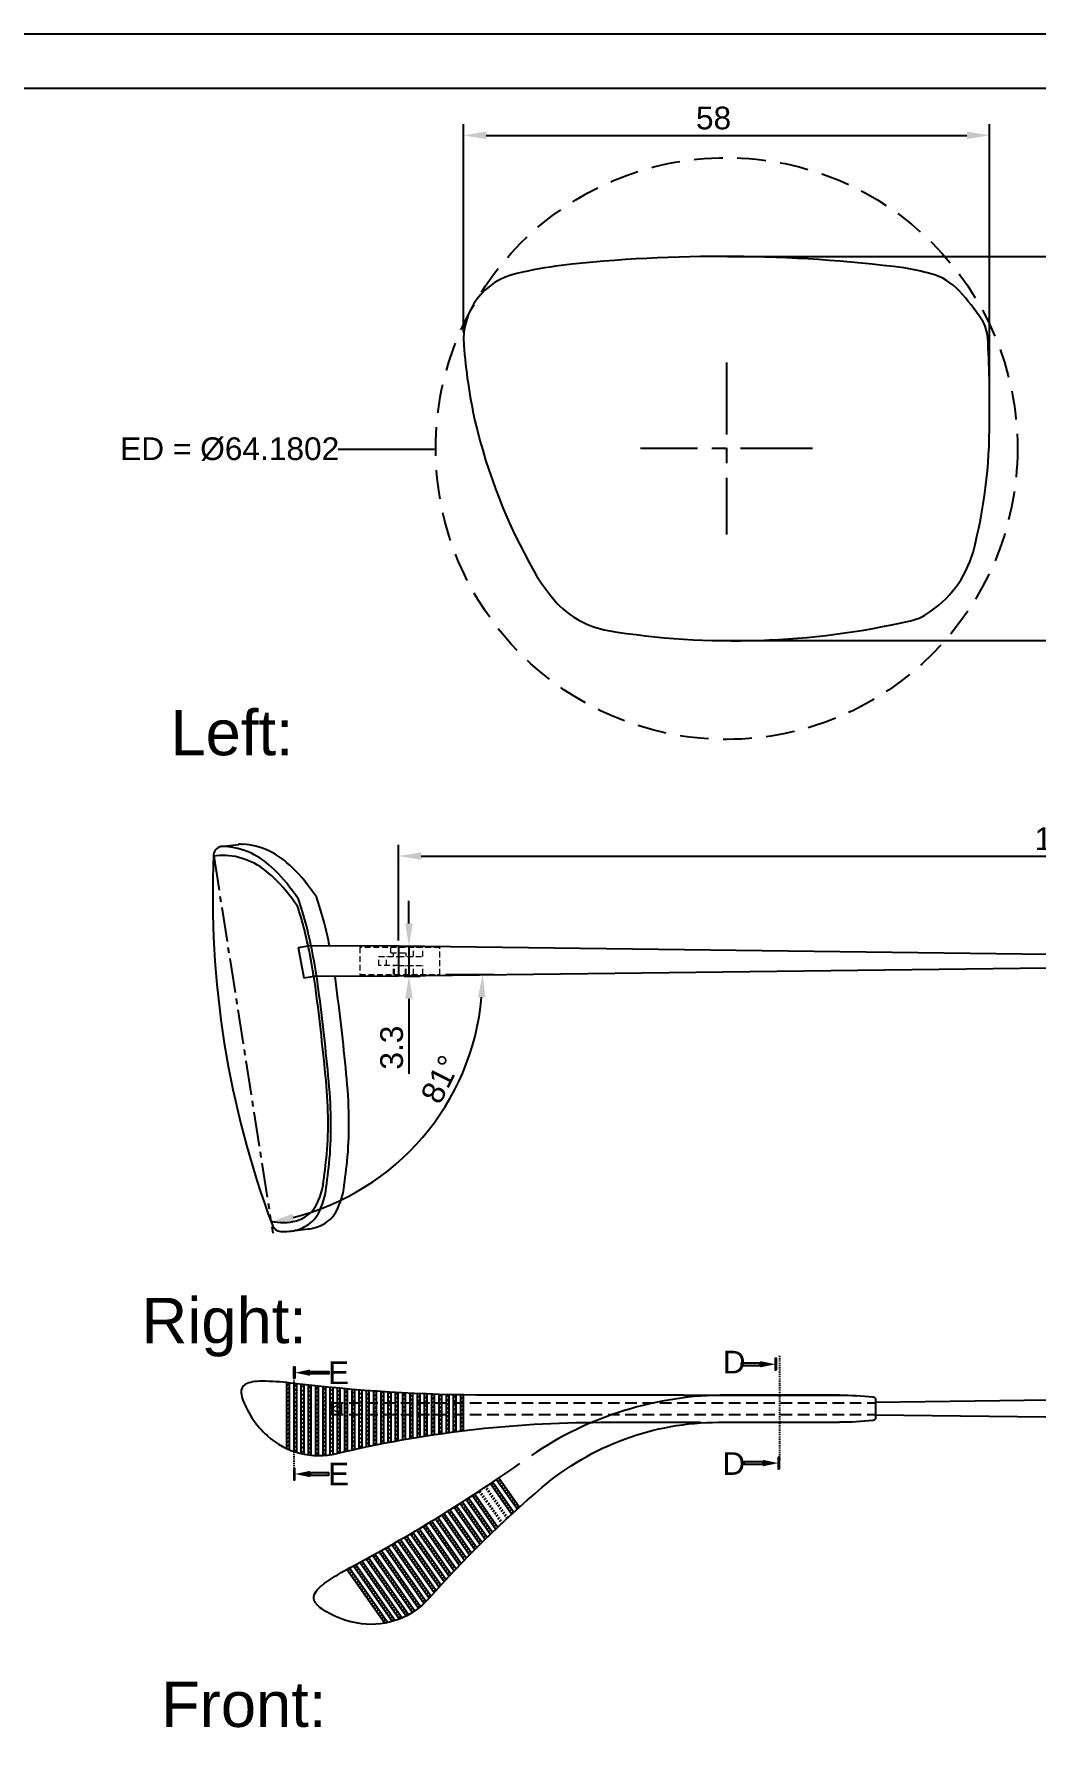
# Model space of a CAD drawing. Header units: millimetres. Extents: x 1399 to 2555, y 1196 to 1555.
# Drawn here: x 1882.1 to 1992.6, y 1366.9 to 1554.6 of the extents above; entities that cross this region are included whole.
import ezdxf
from ezdxf.enums import TextEntityAlignment as Align

# ---------------------------------------------------------------- set-up
doc = ezdxf.new("R2010")
doc.units = ezdxf.units.MM
for name, pattern in [('ACAD_ISO02W100', [15, 12, -3]), ('CENTER', [50.8, 31.75, -6.35, 6.35, -6.35]), ('CENTER2', [28.575, 19.05, -3.175, 3.175, -3.175]), ('DASHED', [19.05, 12.7, -6.35]), ('HIDDEN', [9.525, 6.35, -3.175]), ('HIDDEN2', [0.1875, 0.125, -0.0625]), ('PHANTOM2', [1.25, 0.625, -0.125, 0.125, -0.125, 0.125, -0.125])]:
    doc.linetypes.add(name, pattern=pattern)
for name, color, linetype in [('Center Line', 2, 'CENTER2'), ('Dimension', 3, 'Continuous'), ('Hidden Line', 1, 'HIDDEN2'), ('PDF2_Geometry', 7, 'Continuous'), ('Section Line', 6, 'PHANTOM2'), ('Text', 4, 'Continuous')]:
    doc.layers.add(name, color=color, linetype=linetype)
for name, color, linetype, lineweight in [('odj', 4, 'Continuous', 35), ('Section', 4, 'Continuous', 25), ('虚线', 3, 'DASHED', 15)]:
    doc.layers.add(name, color=color, linetype=linetype, lineweight=lineweight)
doc.styles.get("Standard").update_dxf_attribs({"font": 'arial.ttf'})
doc.styles.add('宋体', font='SimSun.ttf')
doc.styles.add('样式 1', font='romant.shx')
doc.dimstyles.new('ISO-25', dxfattribs={"dimtxt": 2.5, "dimasz": 2.5, "dimexe": 1.25, "dimexo": 0.625, "dimtad": 1, "dimtxsty": 'Standard', "dimcen": 2.5, "dimadec": 0, "dimazin": 0, "dimtfac": 1, "dimtmove": 0, "dimatfit": 3, "dimfxl": 1, "dimarcsym": 0})
doc.dimstyles.new('ISO-25$0', dxfattribs={"dimtxt": 2.5, "dimasz": 2.5, "dimexe": 0.5, "dimexo": 1, "dimgap": 1, "dimtad": 0, "dimtih": 1, "dimtoh": 1, "dimdec": 1, "dimzin": 10, "dimdsep": 46, "dimlunit": 6, "dimtxsty": '样式 1', "dimcen": 0, "dimclrd": 256, "dimclre": 256, "dimclrt": 7, "dimazin": 0, "dimtfac": 1, "dimtdec": 1, "dimtofl": 0, "dimtmove": 0, "dimatfit": 0, "dimfxl": 1, "dimtolj": 1, "dimtzin": 10, "dimarcsym": 0})
doc.dimstyles.get("Standard").update_dxf_attribs({"dimtxt": 0.18, "dimasz": 0.18, "dimexe": 0.18, "dimexo": 0.0625, "dimgap": 0.09, "dimtad": 0, "dimtih": 1, "dimtoh": 1, "dimdec": 4, "dimzin": 0, "dimdsep": 46, "dimtxsty": 'Standard', "dimcen": 0.09, "dimadec": 0, "dimazin": 0, "dimtfac": 1, "dimtdec": 4, "dimtofl": 0, "dimtmove": 0, "dimatfit": 3, "dimfxl": 1, "dimtolj": 1, "dimtzin": 0, "dimarcsym": 0})
pattern_1 = [(45, (-4526.98506, 1136.95495), (-0.224506403, 0.224506403), [])]
pattern_2 = [(45, (-4528.98506, 1136.95495), (-0.224506403, 0.224506403), [])]

# ---------------------------------------------------------------- blocks, each defined once
blk = doc.blocks.new('*D159')
at = {"layer": 'Defpoints', "color": 0, "transparency": 16777216}
for p in [(2067.36, 1463.85), (1922.31, 1453.91), (2067.36, 1452.26)]:
    blk.add_point(p, dxfattribs=at)
at = {"layer": 'Dimension', "color": 0, "lineweight": -2, "transparency": 16777216}
for p, q in [((1922.31, 1454.53), (1922.31, 1465.1)), ((2067.36, 1452.89), (2067.36, 1465.1)), ((1924.81, 1463.85), (2064.86, 1463.85))]:
    blk.add_line(p, q, dxfattribs=at)
at = {"layer": 'Dimension', "color": 0, "transparency": 16777216}
for points in [[(1924.81, 1464.26), (1924.81, 1463.43), (1922.31, 1463.85)], [(2064.86, 1464.26), (2064.86, 1463.43), (2067.36, 1463.85)]]:
    blk.add_solid(points, dxfattribs=at)
at = {"layer": 'Dimension', "color": 0, "transparency": 16777216, "insert": (1997.31, 1465.75), "char_height": 2.5, "attachment_point": 5}
blk.add_mtext('145±2', dxfattribs=at)
blk = doc.blocks.new('*D160')
at = {"layer": 'Defpoints', "color": 0, "transparency": 16777216}
for p in [(1901.92, 1463.83), (1918.04, 1450.76), (1926.85, 1450.76), (1920.18, 1428.39), (1908.24, 1423.55)]:
    blk.add_point(p, dxfattribs=at)
at = {"layer": 'Dimension', "color": 0, "lineweight": -2, "transparency": 16777216}
for p, q in [((1927.47, 1450.76), (1932.84, 1450.76)), ((1908.33, 1422.93), (1908.44, 1422.23))]:
    blk.add_line(p, q, dxfattribs=at)
blk.add_arc((1903.97, 1450.76), 27.62, 284.1014, 354.813, dxfattribs=at)
at = {"layer": 'Dimension', "color": 0, "transparency": 16777216}
for points in [[(1931.06, 1448.28), (1931.9, 1448.24), (1931.59, 1450.76)], [(1910.78, 1423.56), (1910.61, 1424.38), (1908.25, 1423.47)]]:
    blk.add_solid(points, dxfattribs=at)
at = {"layer": 'Dimension', "color": 0, "transparency": 16777216, "insert": (1926.95, 1439.21), "char_height": 2.5, "attachment_point": 5, "rotation": 63.3251}
blk.add_mtext('81°', dxfattribs=at)
blk = doc.blocks.new('*D129')
at = {"layer": 'Defpoints', "color": 0, "transparency": 16777216}
for p in [(1922.31, 1453.91), (1922.31, 1450.61), (1923.46, 1450.61)]:
    blk.add_point(p, dxfattribs=at)
at = {"layer": 'Dimension', "color": 0, "lineweight": -2, "transparency": 16777216}
for p, q in [((1923.46, 1456.41), (1923.46, 1458.91)), ((1922.94, 1453.91), (1924.71, 1453.91)), ((1923.46, 1453.91), (1923.46, 1450.61)), ((1922.94, 1450.61), (1924.71, 1450.61)), ((1923.46, 1448.11), (1923.46, 1439.81))]:
    blk.add_line(p, q, dxfattribs=at)
at = {"layer": 'Dimension', "color": 0, "transparency": 16777216}
for points in [[(1923.04, 1456.41), (1923.88, 1456.41), (1923.46, 1453.91)], [(1923.04, 1448.11), (1923.88, 1448.11), (1923.46, 1450.61)]]:
    blk.add_solid(points, dxfattribs=at)
at = {"layer": 'Dimension', "color": 0, "transparency": 16777216, "insert": (1921.56, 1442.71), "char_height": 2.5, "attachment_point": 5, "rotation": 90}
blk.add_mtext('3.3', dxfattribs=at)
blk = doc.blocks.new('_FILLED')
at = {"color": 0, "linetype": 'ByBlock'}
blk.add_solid([(0, 0), (-1, 0.21), (-1, -0.21)], dxfattribs=at)
blk = doc.blocks.new('ER')
at = {"layer": 'Section'}
h = blk.add_hatch(color=6, dxfattribs=at)
h.dxf.hatch_style = 1
h.paths.add_polyline_path([(973.88, -602.3), (973.88, -602.77), (977.63, -602.77), (977.63, -602.3)])
h.paths.add_polyline_path([(980.63, -603.66), (980.87, -603.66), (980.87, -601.41), (980.63, -601.41)])
at = {"layer": 'Section', "color": 6}
for points in [[(977.63, -602.3), (973.88, -602.3), (973.88, -602.77), (977.63, -602.77)], [(980.87, -603.66), (980.87, -601.41), (980.63, -601.41), (980.63, -603.66)]]:
    blk.add_lwpolyline(points, close=True, dxfattribs=at)
at = {"layer": 'Section', "color": 6, "xscale": 3.002185386386005, "yscale": 3.002185386386005, "zscale": 3.002185386386005}
blk.add_blockref('_FILLED', (980.63, -602.54), dxfattribs=at)
blk = doc.blocks.new('*D142')
at = {"layer": 'Defpoints', "color": 0, "transparency": 16777216}
for p in [(1987.52, 1543.37), (1929.48, 1521.01), (1987.52, 1514.17)]:
    blk.add_point(p, dxfattribs=at)
at = {"layer": 'Dimension', "color": 0, "lineweight": -2, "transparency": 16777216}
for p, q in [((1929.48, 1521.64), (1929.48, 1544.62)), ((1931.98, 1543.37), (1985.02, 1543.37)), ((1987.52, 1514.79), (1987.52, 1544.62))]:
    blk.add_line(p, q, dxfattribs=at)
at = {"layer": 'Dimension', "color": 0, "transparency": 16777216}
for points in [[(1931.98, 1543.79), (1931.98, 1542.96), (1929.48, 1543.37)], [(1985.02, 1543.79), (1985.02, 1542.96), (1987.52, 1543.37)]]:
    blk.add_solid(points, dxfattribs=at)
at = {"layer": 'Dimension', "color": 0, "transparency": 16777216, "insert": (1957.06, 1545.27), "char_height": 2.5, "attachment_point": 5}
blk.add_mtext('58', dxfattribs=at)
blk = doc.blocks.new('*D176')
at = {"layer": 'Defpoints', "color": 0, "transparency": 16777216}
for p in [(1957.97, 1530.02), (1956.68, 1487.64), (1998.84, 1487.64)]:
    blk.add_point(p, dxfattribs=at)
at = {"layer": 'Dimension', "color": 0, "lineweight": -2, "transparency": 16777216}
for p, q in [((1958.6, 1530.02), (2000.09, 1530.02)), ((1998.84, 1527.52), (1998.84, 1510.71)), ((1998.84, 1490.14), (1998.84, 1506.95)), ((1957.3, 1487.64), (2000.09, 1487.64))]:
    blk.add_line(p, q, dxfattribs=at)
at = {"layer": 'Dimension', "color": 0, "transparency": 16777216}
for points in [[(1998.42, 1527.52), (1999.25, 1527.52), (1998.84, 1530.02)], [(1998.42, 1490.14), (1999.25, 1490.14), (1998.84, 1487.64)]]:
    blk.add_solid(points, dxfattribs=at)
at = {"layer": 'Dimension', "color": 0, "transparency": 16777216, "insert": (1998.84, 1508.83), "char_height": 2.5, "attachment_point": 5}
blk.add_mtext('42.4', dxfattribs=at)
blk = doc.blocks.new('*D177')
at = {"color": 0, "lineweight": -2, "transparency": 16777216}
for p, q in [((1915.63, 1508.75), (1926.23, 1508.76)), ((1958.41, 1508.81), (1958.59, 1508.81)), ((1958.5, 1508.72), (1958.5, 1508.9))]:
    blk.add_line(p, q, dxfattribs=at)
at = {"color": 0, "transparency": 16777216}
blk.add_solid([(1926.23, 1508.79), (1926.23, 1508.73), (1926.41, 1508.76)], dxfattribs=at)
at = {"layer": 'Defpoints', "color": 0, "transparency": 16777216}
for p in [(1926.41, 1508.76), (1990.59, 1508.86)]:
    blk.add_point(p, dxfattribs=at)
at = {"color": 3, "lineweight": 15, "transparency": 16777216, "insert": (1903.68, 1508.75), "char_height": 2.5, "attachment_point": 5}
blk.add_mtext('\\A1;ED = %%C64.1802', dxfattribs=at)

msp = doc.modelspace()

# ---------------------------------------------------------------- hatches: boundary and pattern name
h = msp.add_hatch()
h.set_pattern_fill('ANSI31', color=256, scale=0.1)
h.set_pattern_definition(pattern_1)
h.paths.add_polyline_path([(1913.94446, 1405.29821, 0.000418805), (1914.24446, 1405.26777), (1914.24446, 1397.72014, -0.008863376), (1913.94446, 1397.69961)])
h.paths.add_polyline_path([(1913.14446, 1405.38185, 0.000419), (1913.44446, 1405.35006), (1913.44446, 1397.68904, -0.008845684), (1913.14446, 1397.69686)])
h.paths.add_polyline_path([(1912.34446, 1405.46911, 0.000419202), (1912.64446, 1405.43596), (1912.64446, 1397.73357, -0.00890746), (1912.34446, 1397.76995)])
h.paths.add_polyline_path([(1911.54446, 1405.55999, 0.000419414), (1911.84446, 1405.52549), (1911.84446, 1397.85494, -0.009053857), (1911.54446, 1397.92089)])
h.paths.add_polyline_path([(1910.74446, 1405.6545, 0.000419634), (1911.04446, 1405.61864), (1911.04446, 1398.0566, -0.009297882), (1910.74446, 1398.15408)])
h.paths.add_polyline_path([(1909.94446, 1405.74865, -0.002863427), (1910.24446, 1405.71507), (1910.24446, 1398.34476, -0.009663899), (1909.94446, 1398.47701)])
h = msp.add_hatch()
h.set_pattern_fill('ANSI31', color=256, scale=0.1)
h.set_pattern_definition(pattern_1)
h.paths.add_polyline_path([(1921.94446, 1404.65969, 0.000417333), (1922.24446, 1404.64271), (1922.24446, 1399.34452, 0.000609987), (1921.94446, 1399.28956)])
h.paths.add_polyline_path([(1921.14446, 1404.70741, 0.000417442), (1921.44446, 1404.68909), (1921.44446, 1399.19627, 0.000610729), (1921.14446, 1399.13928)])
h.paths.add_polyline_path([(1920.34446, 1404.7587, 0.00041756), (1920.64446, 1404.73904), (1920.64446, 1399.04262, 0.000611499), (1920.34446, 1398.9836)])
h.paths.add_polyline_path([(1919.54446, 1404.81357, 0.000417686), (1919.84446, 1404.79258), (1919.84446, 1398.88355, 0.000612298), (1919.54446, 1398.8225)])
h.paths.add_polyline_path([(1918.74446, 1404.87203, 0.000417821), (1919.04446, 1404.84969), (1919.04446, 1398.71905, 0.000613127), (1918.74446, 1398.65595)])
h.paths.add_polyline_path([(1917.94446, 1404.93407, 0.000417963), (1918.24446, 1404.91039), (1918.24446, 1398.54908, 0.000613985), (1917.94446, 1398.48393)])
h.paths.add_polyline_path([(1917.14446, 1404.9997, 0.000418115), (1917.44446, 1404.97467), (1917.44446, 1398.37364, 0.000614873), (1917.14446, 1398.30643)])
h.paths.add_polyline_path([(1916.34446, 1405.06893, 0.000418275), (1916.64446, 1405.04255), (1916.64446, 1398.19269, 0.000615792), (1916.34446, 1398.1234)])
h.paths.add_polyline_path([(1915.54446, 1405.14175, 0.000418443), (1915.84446, 1405.11402), (1915.84446, 1398.0062, 0.000616742), (1915.54446, 1397.93484)])
h.paths.add_polyline_path([(1914.74446, 1405.21818, 0.00041862), (1915.04446, 1405.18909), (1915.04446, 1397.82772, -0.008961993), (1914.74446, 1397.77828)])
h = msp.add_hatch()
h.set_pattern_fill('ANSI31', color=256, scale=0.1)
h.set_pattern_definition(pattern_1)
h.paths.add_polyline_path([(1929.14446, 1404.39074, 0.000416723), (1929.44446, 1404.38579), (1929.44446, 1400.43896, 0.000604562), (1929.14446, 1400.4019)])
h.paths.add_polyline_path([(1928.34446, 1404.40638, 0.000416758), (1928.64446, 1404.4001), (1928.64446, 1400.33849, 0.000605057), (1928.34446, 1400.29946)])
h.paths.add_polyline_path([(1927.54446, 1404.42557, 0.000416801), (1927.84446, 1404.41796), (1927.84446, 1400.23276, 0.000605578), (1927.54446, 1400.19176)])
h.paths.add_polyline_path([(1926.74446, 1404.44833, 0.000416852), (1927.04446, 1404.43938), (1927.04446, 1400.12178, 0.000606126), (1926.74446, 1400.0788)])
h.paths.add_polyline_path([(1925.94446, 1404.47464, 0.000416912), (1926.24446, 1404.46436), (1926.24446, 1400.00552, 0.000606701), (1925.94446, 1399.96055)])
h.paths.add_polyline_path([(1925.14446, 1404.50452, 0.000416979), (1925.44446, 1404.4929), (1925.44446, 1399.88396, 0.000607303), (1925.14446, 1399.83701)])
h.paths.add_polyline_path([(1924.34446, 1404.53796, 0.000417055), (1924.64446, 1404.525), (1924.64446, 1399.75711, 0.000607933), (1924.34446, 1399.70816)])
h.paths.add_polyline_path([(1923.54446, 1404.57497, 0.00041714), (1923.84446, 1404.56067), (1923.84446, 1399.62492, 0.00060859), (1923.54446, 1399.57398)])
h.paths.add_polyline_path([(1922.74446, 1404.61554, 0.000417232), (1923.04446, 1404.59991), (1923.04446, 1399.4874, 0.000609274), (1922.74446, 1399.43445)])
h = msp.add_hatch()
h.set_pattern_fill('ANSI31', color=256, scale=0.1)
h.set_pattern_definition(pattern_2)
h.paths.add_polyline_path([(1933.126, 1395.05208, 0.000416723), (1933.37458, 1395.2201), (1935.63839, 1391.98704, 0.000604562), (1935.41391, 1391.78461)])
h.paths.add_polyline_path([(1932.46171, 1394.60602, 0.000416758), (1932.71106, 1394.77295), (1935.0407, 1391.44588, 0.000605057), (1934.81734, 1391.24183)])
h.paths.add_polyline_path([(1931.79538, 1394.16289, 0.000416801), (1932.04549, 1394.32872), (1934.44602, 1390.90041, 0.000605578), (1934.22379, 1390.69475)])
h.paths.add_polyline_path([(1931.12701, 1393.72267, 0.000416852), (1931.37789, 1393.88741), (1933.85436, 1390.35064, 0.000606126), (1933.63326, 1390.14336)])
h.paths.add_polyline_path([(1930.45659, 1393.28536, 0.000416912), (1930.70824, 1393.44901), (1933.26572, 1389.79654, 0.000606701), (1933.04576, 1389.58764)])
h.paths.add_polyline_path([(1929.78413, 1392.85097, 0.000416979), (1930.03654, 1393.01353), (1932.68012, 1389.23811, 0.000607303), (1932.4613, 1389.02758)])
h.paths.add_polyline_path([(1929.10963, 1392.4195, 0.000417055), (1929.36281, 1392.58096), (1932.09756, 1388.67533, 0.000607933), (1931.87989, 1388.46317)])
h.paths.add_polyline_path([(1928.43308, 1391.99096, 0.00041714), (1928.68703, 1392.15132), (1931.51805, 1388.10819, 0.00060859), (1931.30153, 1387.89439)])
h.paths.add_polyline_path([(1927.75449, 1391.56533, 0.000417232), (1928.0092, 1391.7246), (1930.94161, 1387.53668, 0.000609274), (1930.72624, 1387.32124)])
h = msp.add_hatch()
h.set_pattern_fill('ANSI31', scale=0.1)
h.set_pattern_definition(pattern_2)
h.paths.add_polyline_path([(1927.07384, 1391.14263, 0.000417333), (1927.32933, 1391.3008), (1930.36824, 1386.96078, 0.000609987), (1930.15402, 1386.74368)])
h.paths.add_polyline_path([(1926.39115, 1390.72286, 0.000417442), (1926.6474, 1390.87993), (1929.79796, 1386.38048, 0.000610729), (1929.5849, 1386.16172)])
h.paths.add_polyline_path([(1925.70641, 1390.30602, 0.00041756), (1925.96343, 1390.46199), (1929.23076, 1385.79575, 0.000611499), (1929.01887, 1385.57534)])
h.paths.add_polyline_path([(1925.01961, 1389.89211, 0.000417686), (1925.2774, 1390.04698), (1928.66668, 1385.20659, 0.000612298), (1928.45595, 1384.98451)])
h.paths.add_polyline_path([(1924.33076, 1389.48113, 0.000417821), (1924.58932, 1389.6349), (1928.10571, 1384.61298, 0.000613127), (1927.89616, 1384.38922)])
h.paths.add_polyline_path([(1923.63986, 1389.07309, 0.000417963), (1923.89919, 1389.22576), (1927.54788, 1384.01489, 0.000613985), (1927.3395, 1383.78945)])
h.paths.add_polyline_path([(1922.94689, 1388.66799, 0.000418115), (1923.20699, 1388.81956), (1926.99319, 1383.41231, 0.000614873), (1926.78599, 1383.18518)])
h.paths.add_polyline_path([(1922.25186, 1388.26584, 0.000418275), (1922.51274, 1388.4163), (1926.44166, 1382.80522, 0.000615792), (1926.23565, 1382.5764)])
h.paths.add_polyline_path([(1921.55477, 1387.86663, 0.000418443), (1921.81642, 1388.01599), (1925.8933, 1382.1936, 0.000616742), (1925.68848, 1381.96308)])
h.paths.add_polyline_path([(1920.85561, 1387.47037, 0.00041862), (1921.11804, 1387.61862), (1925.34035, 1381.58854, -0.008961993), (1925.12296, 1381.37596)])
h = msp.add_hatch()
h.set_pattern_fill('ANSI31', scale=0.1)
h.set_pattern_definition(pattern_2)
h.paths.add_polyline_path([(1920.15439, 1387.07707, 0.000418805), (1920.41759, 1387.22421), (1924.74673, 1381.04156, -0.008863376), (1924.51276, 1380.85266)])
h.paths.add_polyline_path([(1919.45109, 1386.68673, 0.000419), (1919.71507, 1386.83276), (1924.10925, 1380.55722, -0.008845684), (1923.85902, 1380.39155)])
h.paths.add_polyline_path([(1918.74572, 1386.29934, 0.000419202), (1919.01048, 1386.44426), (1923.42839, 1380.13483, -0.00890746), (1923.16178, 1379.99256)])
h.paths.add_polyline_path([(1918.03827, 1385.91493, 0.000419414), (1918.30381, 1386.05874), (1922.70345, 1379.77539, -0.009053857), (1922.41988, 1379.65734)])
h.paths.add_polyline_path([(1917.32874, 1385.53348, 0.000419634), (1917.59506, 1385.67618), (1921.93246, 1379.48172, -0.009297882), (1921.6308, 1379.3895)])
h.paths.add_polyline_path([(1916.61942, 1385.15175, -0.002863427), (1916.88442, 1385.29631), (1921.11186, 1379.2589, -0.009663899), (1920.79026, 1379.19516)])

# ---------------------------------------------------------------- linework, layer by layer
for p, q in [((2082.61153, 1548.5531), (1673.35603, 1548.5531)), ((1902.71372, 1464.89111), (1904.69881, 1465.13485)), ((1911.23366, 1453.76985), (1911.84187, 1450.4247)), ((1922.31116, 1453.90975), (1912.33886, 1453.95374)), ((1997.31116, 1452.94584), (1922.31116, 1453.90975)), ((1922.31116, 1453.89199), (1922.31116, 1450.62751)), ((1997.31116, 1451.53441), (1922.31116, 1450.60975)), ((1911.84187, 1450.4247), (1913.2601, 1450.64444)), ((1922.31116, 1450.60975), (1912.76436, 1450.56763)), ((1910.34489, 1422.45512), (1912.32998, 1422.69886)), ((1909.94446, 1405.74865), (1909.94446, 1398.47701)), ((1910.24446, 1405.71507), (1910.24446, 1398.34476)), ((1910.74446, 1405.6545), (1910.74446, 1398.15408)), ((1911.04446, 1405.61864), (1911.04446, 1398.0566)), ((1911.54446, 1405.55999), (1911.54446, 1397.92089)), ((1911.84446, 1405.52549), (1911.84446, 1397.85494)), ((1912.34446, 1405.46911), (1912.34446, 1397.76995)), ((1912.64446, 1405.43596), (1912.64446, 1397.73357)), ((1913.14446, 1405.38185), (1913.14446, 1397.69686)), ((1913.44446, 1405.35006), (1913.44446, 1397.68904)), ((1913.94446, 1405.29821), (1913.94446, 1397.69961)), ((1914.24446, 1405.26777), (1914.24446, 1397.72014)), ((1914.74446, 1405.21818), (1914.74446, 1397.77828)), ((1915.04446, 1405.18909), (1915.04446, 1397.82772)), ((1915.54446, 1405.14175), (1915.54446, 1397.93484)), ((1915.84446, 1405.11402), (1915.84446, 1398.0062)), ((1916.34446, 1405.06893), (1916.34446, 1398.1234)), ((1916.64446, 1405.04255), (1916.64446, 1398.19269)), ((1917.14446, 1404.9997), (1917.14446, 1398.30643)), ((1917.44446, 1404.97467), (1917.44446, 1398.37364)), ((1917.94446, 1404.93407), (1917.94446, 1398.48393)), ((1918.24446, 1404.91039), (1918.24446, 1398.54908)), ((1918.74446, 1404.87203), (1918.74446, 1398.65595)), ((1919.04446, 1404.84969), (1919.04446, 1398.71905)), ((1919.54446, 1404.81357), (1919.54446, 1398.8225)), ((1919.84446, 1404.79258), (1919.84446, 1398.88355)), ((1920.34446, 1404.7587), (1920.34446, 1398.9836)), ((1920.64446, 1404.73904), (1920.64446, 1399.04262)), ((1921.14446, 1404.70741), (1921.14446, 1399.13928)), ((1921.44446, 1404.68909), (1921.44446, 1399.19627)), ((1921.94446, 1404.65969), (1921.94446, 1399.28956)), ((1922.24446, 1404.64271), (1922.24446, 1399.34452)), ((1922.74446, 1404.61554), (1922.74446, 1399.43445)), ((1923.04446, 1404.59991), (1923.04446, 1399.4874)), ((1923.54446, 1404.57497), (1923.54446, 1399.57398)), ((1923.84446, 1404.56067), (1923.84446, 1399.62492)), ((1924.34446, 1404.53796), (1924.34446, 1399.70816)), ((1924.64446, 1404.525), (1924.64446, 1399.75711)), ((1925.14446, 1404.50452), (1925.14446, 1399.83701)), ((1925.44446, 1404.4929), (1925.44446, 1399.88396)), ((1925.94446, 1404.47464), (1925.94446, 1399.96055)), ((1926.24446, 1404.46436), (1926.24446, 1400.00552)), ((1926.74446, 1404.44833), (1926.74446, 1400.0788)), ((1927.04446, 1404.43938), (1927.04446, 1400.12178)), ((1927.54446, 1404.42557), (1927.54446, 1400.19176)), ((1927.84446, 1404.41796), (1927.84446, 1400.23276)), ((1928.34446, 1404.40638), (1928.34446, 1400.29946)), ((1928.64446, 1404.4001), (1928.64446, 1400.33849)), ((1929.14446, 1404.39074), (1929.14446, 1400.4019)), ((1929.44446, 1404.38579), (1929.44446, 1400.43896)), ((1953.74342, 1404.36374), (1970.94446, 1404.36374)), ((1974.94446, 1403.58721), (2049.94837, 1404.56158)), ((1914.94061, 1403.5133), (1914.94061, 1402.2133)), ((1974.94446, 1403.63599), (1974.94446, 1402.09149)), ((1974.94446, 1402.18628), (2049.94837, 1401.26158)), ((1932.71106, 1394.77295), (1935.0407, 1391.44588)), ((1933.126, 1395.05208), (1935.41391, 1391.78461)), ((1933.37458, 1395.2201), (1935.63839, 1391.98704))]:
    msp.add_line(p, q)
at = {"color": 1, "linetype": 'ACAD_ISO02W100', "lineweight": 13, "ltscale": 0.2}
for p, q in [((1916.00413, 1403.51288), (1914.89508, 1402.86593)), ((1914.89508, 1402.86593), (1916.0146, 1402.21288)), ((1916.00413, 1403.51288), (1916.00413, 1402.21288))]:
    msp.add_line(p, q, dxfattribs=at)
at = {"ltscale": 1000}
msp.add_line((1974.94445, 1403.63687), (1974.94446, 1402.18628), dxfattribs=at)
at = {"color": 7}
for p, q in [((1932.46171, 1394.60602), (1934.81734, 1391.24183)), ((1929.78413, 1392.85097), (1932.4613, 1389.02758)), ((1930.03654, 1393.01353), (1932.68012, 1389.23811)), ((1930.45659, 1393.28536), (1933.04576, 1389.58764)), ((1930.70824, 1393.44901), (1933.26572, 1389.79654)), ((1926.6474, 1390.87993), (1929.79796, 1386.38048)), ((1927.07384, 1391.14263), (1930.15402, 1386.74368)), ((1927.32933, 1391.3008), (1930.36824, 1386.96078)), ((1927.75449, 1391.56533), (1930.72624, 1387.32124)), ((1928.0092, 1391.7246), (1930.94161, 1387.53668)), ((1928.43308, 1391.99096), (1931.30153, 1387.89439)), ((1928.68703, 1392.15132), (1931.51805, 1388.10819)), ((1929.10963, 1392.4195), (1931.87989, 1388.46317)), ((1929.36281, 1392.58096), (1932.09756, 1388.67533)), ((1923.63986, 1389.07309), (1927.3395, 1383.78945)), ((1923.89919, 1389.22576), (1927.54788, 1384.01489)), ((1924.33076, 1389.48113), (1927.89616, 1384.38922)), ((1924.58932, 1389.6349), (1928.10571, 1384.61298)), ((1925.01961, 1389.89211), (1928.45595, 1384.98451)), ((1925.2774, 1390.04698), (1928.66668, 1385.20659)), ((1925.70641, 1390.30602), (1929.01887, 1385.57534)), ((1925.96343, 1390.46199), (1929.23076, 1385.79575)), ((1926.39115, 1390.72286), (1929.5849, 1386.16172)), ((1920.15439, 1387.07707), (1924.51276, 1380.85266)), ((1920.41759, 1387.22421), (1924.74673, 1381.04156)), ((1920.85561, 1387.47037), (1925.12296, 1381.37596)), ((1921.11804, 1387.61862), (1925.34035, 1381.58854)), ((1921.55477, 1387.86663), (1925.68848, 1381.96308)), ((1921.81642, 1388.01599), (1925.8933, 1382.1936)), ((1922.25186, 1388.26584), (1926.23565, 1382.5764)), ((1922.51274, 1388.4163), (1926.44166, 1382.80522)), ((1922.94689, 1388.66799), (1926.78599, 1383.18518)), ((1923.20699, 1388.81956), (1926.99319, 1383.41231)), ((1916.61942, 1385.15175), (1920.79026, 1379.19516)), ((1916.88442, 1385.29631), (1921.11186, 1379.2589)), ((1917.32874, 1385.53348), (1921.6308, 1379.3895)), ((1917.59506, 1385.67618), (1921.93246, 1379.48172)), ((1918.03827, 1385.91493), (1922.41988, 1379.65734)), ((1918.30381, 1386.05874), (1922.70345, 1379.77539)), ((1918.74572, 1386.29934), (1923.16178, 1379.99256)), ((1919.01048, 1386.44426), (1923.42839, 1380.13483)), ((1919.45109, 1386.68673), (1923.85902, 1380.39155)), ((1919.71507, 1386.83276), (1924.10925, 1380.55722))]:
    msp.add_line(p, q, dxfattribs=at)
msp.add_lwpolyline([(2086.64957, 1257.5531), (2086.64957, 1554.5531), (1666.64957, 1554.5531), (1666.64957, 1257.5531)], close=True)
msp.add_lwpolyline([(1987.31108, 1521.03338, 0.130338322), (1986.65124, 1523.02897, 0.042095483), (1984.18103, 1526.1942, 0.139810846), (1981.04054, 1528.10303, 0.027775786), (1978.09566, 1528.73929, 0.059640792), (1940.24208, 1529.02628, 0.018341157), (1935.37041, 1528.14097, 0.37350237), (1929.50232, 1520.25054, 0.035601457), (1930.74048, 1511.86716, 0.071916362), (1937.26048, 1495.25147, 0.04802644), (1939.79352, 1491.72558, 0.154616177), (1945.37976, 1488.72881, 0.097026865), (1978.80244, 1489.81134, 0.087370338), (1980.59367, 1490.56228, 0.184400976), (1985.68742, 1497.35432, 0.066604384), (1987.49467, 1511.82687, 0.020091517)], format="xyb", close=True)
msp.add_lwpolyline([(1953.74342, 1404.36374), (1932.2621, 1404.36374, -0.030492674), (1910.36852, 1405.70017, 0.029639022), (1907.25271, 1405.8957, 0.039974111), (1906.19627, 1405.81473, 0.086358474), (1905.43633, 1405.55554, 0.301316799), (1904.94926, 1404.63014, 0.065474268), (1905.14198, 1403.81298, 0.118331492), (1907.81279, 1399.89169, 0.248029999), (1915.49198, 1397.92228, -0.058867245), (1944.62137, 1401.36374), (1955.6211, 1401.36374)], format="xyb")
for points in [[(1970.94446, 1404.36374), (1958.50906, 1404.36374, 0.15080764), (1936.98361, 1397.72024)], [(1970.94446, 1404.36374, -0.023644439), (1974.67613, 1404.16374, -0.383559382), (1974.94446, 1403.86542), (1974.94446, 1401.86206, -0.383559382), (1974.67613, 1401.56374, -0.023644439), (1970.94446, 1401.36374)], [(1925.6527, 1381.92268, -0.035097244), (1938.16338, 1394.19786, -0.178286639), (1957.6211, 1401.36374), (1970.94446, 1401.36374)], [(1913.16914, 1381.37039, -0.301316799), (1913.03734, 1382.40781, -0.086358474), (1913.51118, 1383.056, -0.039974111), (1914.33012, 1383.72828, -0.029835498), (1917.01287, 1385.36498)], [(1925.6527, 1381.92268, -0.248029999), (1918.23267, 1379.13133, -0.118331492), (1913.79571, 1380.81155)]]:
    msp.add_lwpolyline(points, format="xyb", dxfattribs=at)
for centre, radius, start, end in [((2005.87441, 1459.53538), 104.07401, 177.5486894, 200.4914693), ((1902.89247, 1463.90721), 1, 89.8866577, 175.4425444), ((1909.33311, 1423.42258), 1, 198.6730902, 266.331795)]:
    msp.add_arc(centre, radius, start, end)
for centre, radius, start, end in [((1832.45155, 1544.26553), 180, 298.0137586, 305), ((1915.60712, 1383.47314), 3.21951, 220.7777189, 235.7619284)]:
    msp.add_arc(centre, radius, start, end, dxfattribs=at)
for centre, major_axis, start_param, end_param in [((1911.37547, 1388.77563), (-9.34145, 76.08), -0.047770686, -0.037420316), ((1910.50863, 1396.78327), (-8.35884, 68.07731), -0.186073914, -0.047770686), ((1913.30369, 1389.01072), (-9.34145, 76.08), -0.050267376, -0.029957969), ((1912.49372, 1397.02701), (-8.35884, 68.07731), -0.186073914, -0.047770686), ((1909.12945, 1417.72686), (-5.76014, 46.9126), -0.529596164, -0.186073914), ((1911.11454, 1417.9706), (-5.76014, 46.9126), -0.529596164, -0.186073914), ((1911.37547, 1388.77563), (-9.21958, 75.08745), -0.047770686, 0.012155032), ((1910.50863, 1396.78327), (-8.23697, 67.08476), -0.186073914, -0.047770686), ((1909.12945, 1417.72686), (-5.63827, 45.92006), -0.525144227, -0.186073914), ((1908.88922, 1450.16585), (-1.74687, 14.22709), -1.17256463, -0.930490258), ((1910.87431, 1450.40958), (-1.74687, 14.22709), -1.17256463, -0.930490258), ((1908.88922, 1450.16585), (-1.625, 13.23454), -1.17256463, -0.945548919), ((1907.63988, 1447.86406), (-2.29513, 18.69235), -1.544892818, -1.17256463), ((1907.63988, 1447.86406), (-2.417, 19.6849), -1.544892818, -1.17256463), ((1909.62497, 1448.1078), (-2.417, 19.6849), -1.306853905, -1.17256463), ((1888.58184, 1443.83537), (-10.18148, 82.92154), 4.617816794, 4.738292489), ((1888.58184, 1443.83537), (-10.30335, 83.91409), 4.617816794, 4.738292489), ((1909.62497, 1448.1078), (-2.417, 19.6849), -1.544892818, -1.481841695), ((1890.56694, 1444.07911), (-10.30335, 83.91409), 4.617816794, 4.738292489), ((1909.26664, 1439.98445), (-1.99538, 16.25105), 4.055222209, 4.617816794), ((1909.26664, 1439.98445), (-2.11725, 17.2436), 4.055222209, 4.617816794), ((1911.25173, 1440.22819), (-2.11725, 17.2436), 4.055222209, 4.617816794), ((1900.10334, 1457.04043), (-5.59546, 45.57134), 3.961134272, 4.055222209), ((1902.08843, 1457.28417), (-5.71733, 46.56389), 3.959427349, 4.055222209), ((1900.10334, 1457.04043), (-5.71733, 46.56389), 3.959427349, 4.055222209), ((1910.21926, 1437.28875), (-1.61705, 13.1698), 3.340983273, 3.799235859), ((1910.21926, 1437.28875), (-1.73892, 14.16235), 3.340983273, 3.804993276), ((1912.20435, 1437.53248), (-1.73892, 14.16235), 3.340983273, 3.804993276), ((1902.63074, 1485.28181), (-7.59228, 61.83414), 3.036517695, 3.185672439), ((1906.22239, 1458.91886), (-4.34689, 35.40262), 3.185672439, 3.340983273), ((1906.22239, 1458.91886), (-4.46876, 36.39516), 3.185672439, 3.340983273), ((1904.61583, 1485.52555), (-7.71415, 62.82669), 3.141592654, 3.185672439), ((1908.20748, 1459.1626), (-4.46876, 36.39516), 3.185672439, 3.340983273), ((1902.63074, 1485.28181), (-7.71415, 62.82669), 3.085139517, 3.185672439)]:
    msp.add_ellipse(centre, major_axis=major_axis, ratio=0.3, start_param=start_param, end_param=end_param)
at = {"layer": 'Center Line', "ltscale": 0.2}
msp.add_line((1901.91758, 1463.82954), (1908.23556, 1423.54981), dxfattribs=at)
at = {"layer": 'Center Line', "linetype": 'CENTER', "lineweight": 25, "ltscale": 0.25}
for points in [[(1958.50219, 1518.29477), (1958.50219, 1499.32438)], [(1967.98739, 1508.80957), (1949.00608, 1508.80957)]]:
    msp.add_lwpolyline(points, dxfattribs=at)
at = {"layer": 'Hidden Line', "linetype": 'HIDDEN', "ltscale": 0.2}
for p, q in [((1914.94061, 1403.5133), (1974.94446, 1403.5133)), ((1914.94061, 1402.2133), (1974.94446, 1402.2133))]:
    msp.add_line(p, q, dxfattribs=at)
at = {"layer": 'Hidden Line', "linetype": 'HIDDEN', "ltscale": 0.5}
msp.add_circle((1958.49674, 1508.80957), 32.0901, dxfattribs=at)
at = {"layer": 'PDF2_Geometry', "lineweight": 25}
msp.add_line((1911.23371, 1453.76955), (1912.33886, 1453.95374), dxfattribs=at)
at = {"layer": 'Section Line'}
for p, q in [((1964.33592, 1408.68629), (1964.33592, 1397.14013)), ((1910.74446, 1407.46545), (1910.74446, 1395.03528))]:
    msp.add_line(p, q, dxfattribs=at).dxf.unprotected_set("ltscale", 0)
at = {"layer": '虚线', "ltscale": 0.05}
for p, q in [((1920.96185, 1451.75975), (1920.96185, 1452.75975)), ((1921.46185, 1453.15975), (1921.46185, 1453.75975)), ((1921.46185, 1453.15975), (1923.46185, 1453.15975)), ((1921.76185, 1452.75975), (1921.76185, 1453.15975)), ((1922.31116, 1452.75975), (1924.99004, 1452.75975)), ((1923.16185, 1452.75975), (1923.16185, 1453.15975)), ((1923.46185, 1453.15975), (1923.46185, 1453.75975)), ((1923.96185, 1452.75975), (1923.96185, 1453.75975)), ((1924.99004, 1452.75975), (1924.99004, 1453.75975)), ((1921.76185, 1450.75975), (1921.76185, 1451.75975)), ((1921.86185, 1450.75975), (1921.86185, 1451.75975)), ((1922.31116, 1451.75975), (1924.99004, 1451.75975)), ((1923.06185, 1450.75975), (1923.06185, 1451.75975)), ((1923.16185, 1450.75975), (1923.16185, 1451.75975)), ((1923.96185, 1450.75975), (1923.96185, 1451.75975)), ((1924.99004, 1450.75975), (1924.99004, 1451.75975))]:
    msp.add_line(p, q, dxfattribs=at)
msp.add_lwpolyline([(1926.84625, 1453.75975), (1918.03799, 1453.75975), (1918.03799, 1450.75975), (1926.84625, 1450.75975)], close=True, dxfattribs=at)
msp.add_lwpolyline([(1922.31116, 1451.75975), (1920.13106, 1451.75975), (1920.13106, 1452.75975), (1922.41116, 1452.75975)], dxfattribs=at)

# ---------------------------------------------------------------- block references
at = {"linetype": 'Continuous', "yscale": 0.5559712353769681, "zscale": 0.5559712353769681}
for p, xscale in [((1418.67252, 1742.76661), 0.5559712353769681), ((2456.07864, 1741.8363), -0.5559712353769681), ((1419.00169, 1731.85967), 0.5559712353769681)]:
    msp.add_blockref('ER', p, dxfattribs=dict(at, xscale=xscale))
at = {"linetype": 'Continuous', "xscale": 0.5559712353769681, "yscale": 0.5559712353769681, "zscale": 0.5559712353769681, "rotation": 180}
msp.add_blockref('ER', (2456.07864, 1060.66443), dxfattribs=at)

# ---------------------------------------------------------------- texts
at = {"layer": 'odj'}
for p in [(1915.69086, 1406.83956, 0), (1915.69086, 1395.66117, 0)]:
    msp.add_text('E', height=2.5, dxfattribs=at).set_placement(p, align=Align.MIDDLE_CENTER)
at = {"layer": 'odj', "char_height": 2.5, "attachment_point": 5}
for insert in [(1959.33303, 1408.01142), (1959.28659, 1396.81728)]:
    msp.add_mtext_dynamic_manual_height_columns('D', width=17.5973544, gutter_width=12.5, heights=[0], dxfattribs=dict(at, insert=insert))
at = {"layer": 'Text', "linetype": 'ByBlock', "lineweight": 9, "char_height": 5, "width": 51.5648721, "attachment_point": 5, "style": '宋体'}
for s, insert in [('\\pxql;{\\fArial|b0|i0|c0|p34;Left:}', (1922.92319, 1477.43158)), ('\\pxql;{\\fArial|b0|i0|c0|p34;Right:}', (1919.73984, 1411.84119)), ('\\pxql;{\\fArial|b0|i0|c0|p34;Front:}', (1921.89317, 1370.21676))]:
    msp.add_mtext(s, dxfattribs=dict(at, insert=insert))

# ---------------------------------------------------------------- dimensions: what is measured, and where the dimension line sits
at = {"color": 3, "lineweight": 15}
dim = msp.add_diameter_dim_2p(p1=(1990.58681, 1508.85507), p2=(1926.40666, 1508.76408), dimstyle='Standard', override={"dimtxt": 2.5, "dimexe": 0.18, "dimexo": 0.0625, "dimtad": 0, "dimtih": 1, "dimtoh": 1, "dimpost": 'ED = %%C<>', "dimcen": 0.09, "dimclrt": 3, "dimadec": 1, "dimfxl": 1.25}, dxfattribs=at)
dim.commit()
dim.dimension.update_dxf_attribs({"geometry": '*D177', "text_midpoint": (1915.63061, 1508.7488), "dimtype": 163})
at = {"layer": 'Dimension'}
for base, p1, p2, override, picture, middle in [((1987.51814, 1543.37208), (1929.48351, 1521.01067), (1987.51814, 1514.16759), {"dimexe": 1.25, "dimexo": 0.625, "dimgap": 0.625, "dimtad": 1, "dimzin": 8, "dimlunit": 2, "dimpost": '<>', "dimtxsty": 'Standard', "dimcen": 2.5, "dimclrd": 0, "dimclre": 0, "dimclrt": 0, "dimadec": 0, "dimtdec": 2, "dimtofl": 1, "dimatfit": 3, "dimtolj": 0, "dimtzin": 8}, '*D142', (1957.05729, 1543.37208)), ((2067.36054, 1463.84742), (1922.31116, 1453.90975), (2067.36054, 1452.2628), {"dimexe": 1.25, "dimexo": 0.625, "dimgap": 0.625, "dimtad": 3, "dimdec": 0, "dimzin": 8, "dimlunit": 2, "dimpost": '<>', "dimtxsty": 'Standard', "dimcen": 2.5, "dimclrd": 0, "dimclre": 0, "dimclrt": 0, "dimadec": 0, "dimtol": 1, "dimtp": 2, "dimtm": 2, "dimtdec": 2, "dimtofl": 1, "dimatfit": 3, "dimtolj": 0, "dimtzin": 8}, '*D159', (1997.31116, 1463.84742))]:
    dim = msp.add_linear_dim(base=base, p1=p1, p2=p2, dimstyle='ISO-25$0', override=override, dxfattribs=at)
    dim.commit()
    dim.dimension.update_dxf_attribs({"geometry": picture, "text_midpoint": middle, "dimtype": 160})
for base, p1, p2, override, picture, middle in [((1998.83699, 1487.6434), (1957.97016, 1530.01617), (1956.67889, 1487.6434), {"dimexe": 1.25, "dimexo": 0.625, "dimgap": 0.625, "dimtad": 1, "dimzin": 8, "dimlunit": 2, "dimpost": '<>', "dimtxsty": 'Standard', "dimcen": 2.5, "dimclrd": 0, "dimclre": 0, "dimclrt": 0, "dimadec": 0, "dimtdec": 2, "dimtofl": 1, "dimatfit": 3, "dimtolj": 0, "dimtzin": 8}, '*D176', (1998.83699, 1508.82979)), ((1923.46002, 1450.60975), (1922.31116, 1453.90975), (1922.31116, 1450.60975), {"dimexe": 1.25, "dimexo": 0.625, "dimgap": 0.625, "dimtad": 1, "dimtih": 0, "dimtoh": 0, "dimzin": 8, "dimlunit": 2, "dimtxsty": 'Standard', "dimcen": 2.5, "dimclrd": 0, "dimclre": 0, "dimclrt": 0, "dimadec": 0, "dimtp": 0.2, "dimtm": 0.2, "dimtdec": 2, "dimtofl": 1, "dimatfit": 3, "dimtolj": 0, "dimtzin": 8}, '*D129', (1921.55773, 1442.70985))]:
    dim = msp.add_linear_dim(base=base, p1=p1, p2=p2, angle=90, dimstyle='ISO-25$0', override=override, dxfattribs=at)
    dim.commit()
    dim.dimension.update_dxf_attribs({"geometry": picture, "text_midpoint": middle})
dim = msp.add_angular_dim_2l(base=(1920.18263, 1428.39486), line1=((1918.03799, 1450.75975), (1926.84625, 1450.75975)), line2=((1901.91758, 1463.82954), (1908.23556, 1423.54981)), dimstyle='ISO-25', override={"dimdec": 1, "dimdsep": 46, "dimtp": 0.2, "dimtm": 0.2}, dxfattribs=at)
dim.commit()
dim.dimension.update_dxf_attribs({"geometry": '*D160', "text_midpoint": (1928.65202, 1438.35834), "dimtype": 162})

doc.saveas('drawing.dxf')
